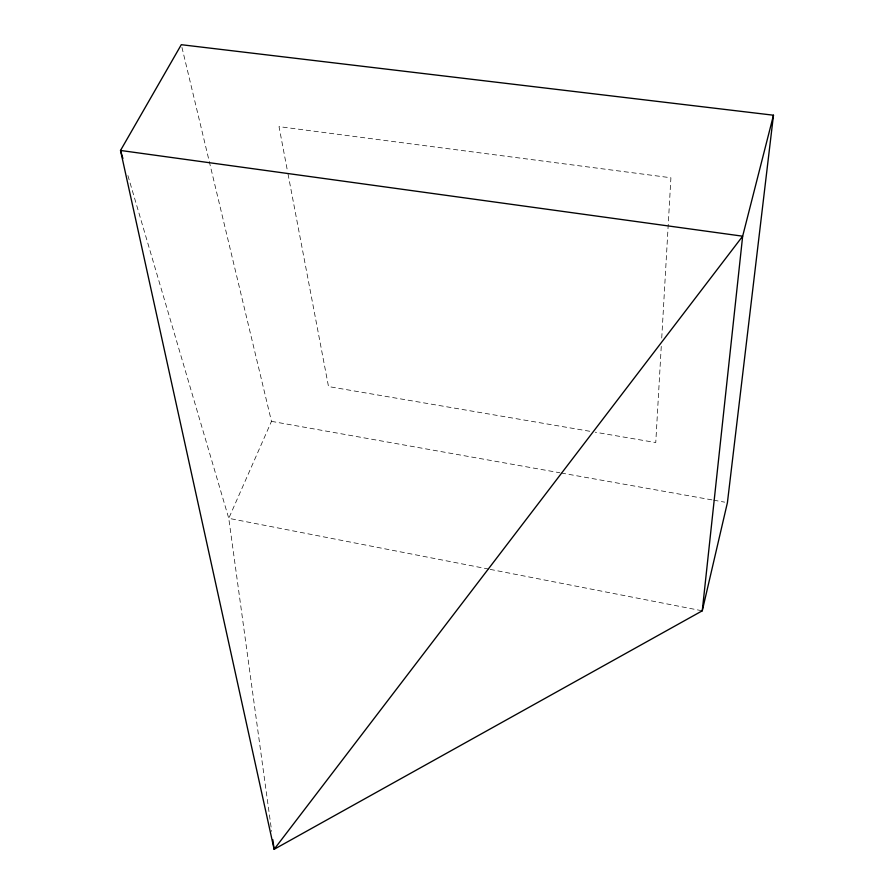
<?xml version="1.0" encoding="UTF-8"?>
<svg xmlns="http://www.w3.org/2000/svg" width="894" height="894" viewBox="0 0 894 894"><rect width="100%" height="100%" fill="white"/><g stroke="black" fill="none" stroke-linecap="round" stroke-linejoin="round"><path stroke-width="0.67" stroke-dasharray="4.47 3.35" d="M661.258 346.391L655.76 442.552L595.259 432.204M661.739 338.033L670.913 177.761L279.017 126.635L287.611 171.782M181.951 47.404L271.474 421.353L228.763 518.33L271.675 831.375M589.761 431.266L328.511 386.566L287.868 173.157M271.474 421.353L559.867 472.77M561.242 473.015L712.306 499.947M713.68 500.193L724.665 502.149M488.783 569.109L228.763 518.33L127.216 173.201M490.147 569.377L702.259 610.814"/><path stroke-width="1.34" d="M702.259 610.814L742.657 236.195L773.478 115.214L181.292 44.7L120.522 150.46L274.123 849.3L702.259 610.814L727.414 502.64L773.478 115.214M122.891 158.484L120.522 150.46L742.657 236.195L274.123 849.3L272.804 839.645"/></g></svg>
